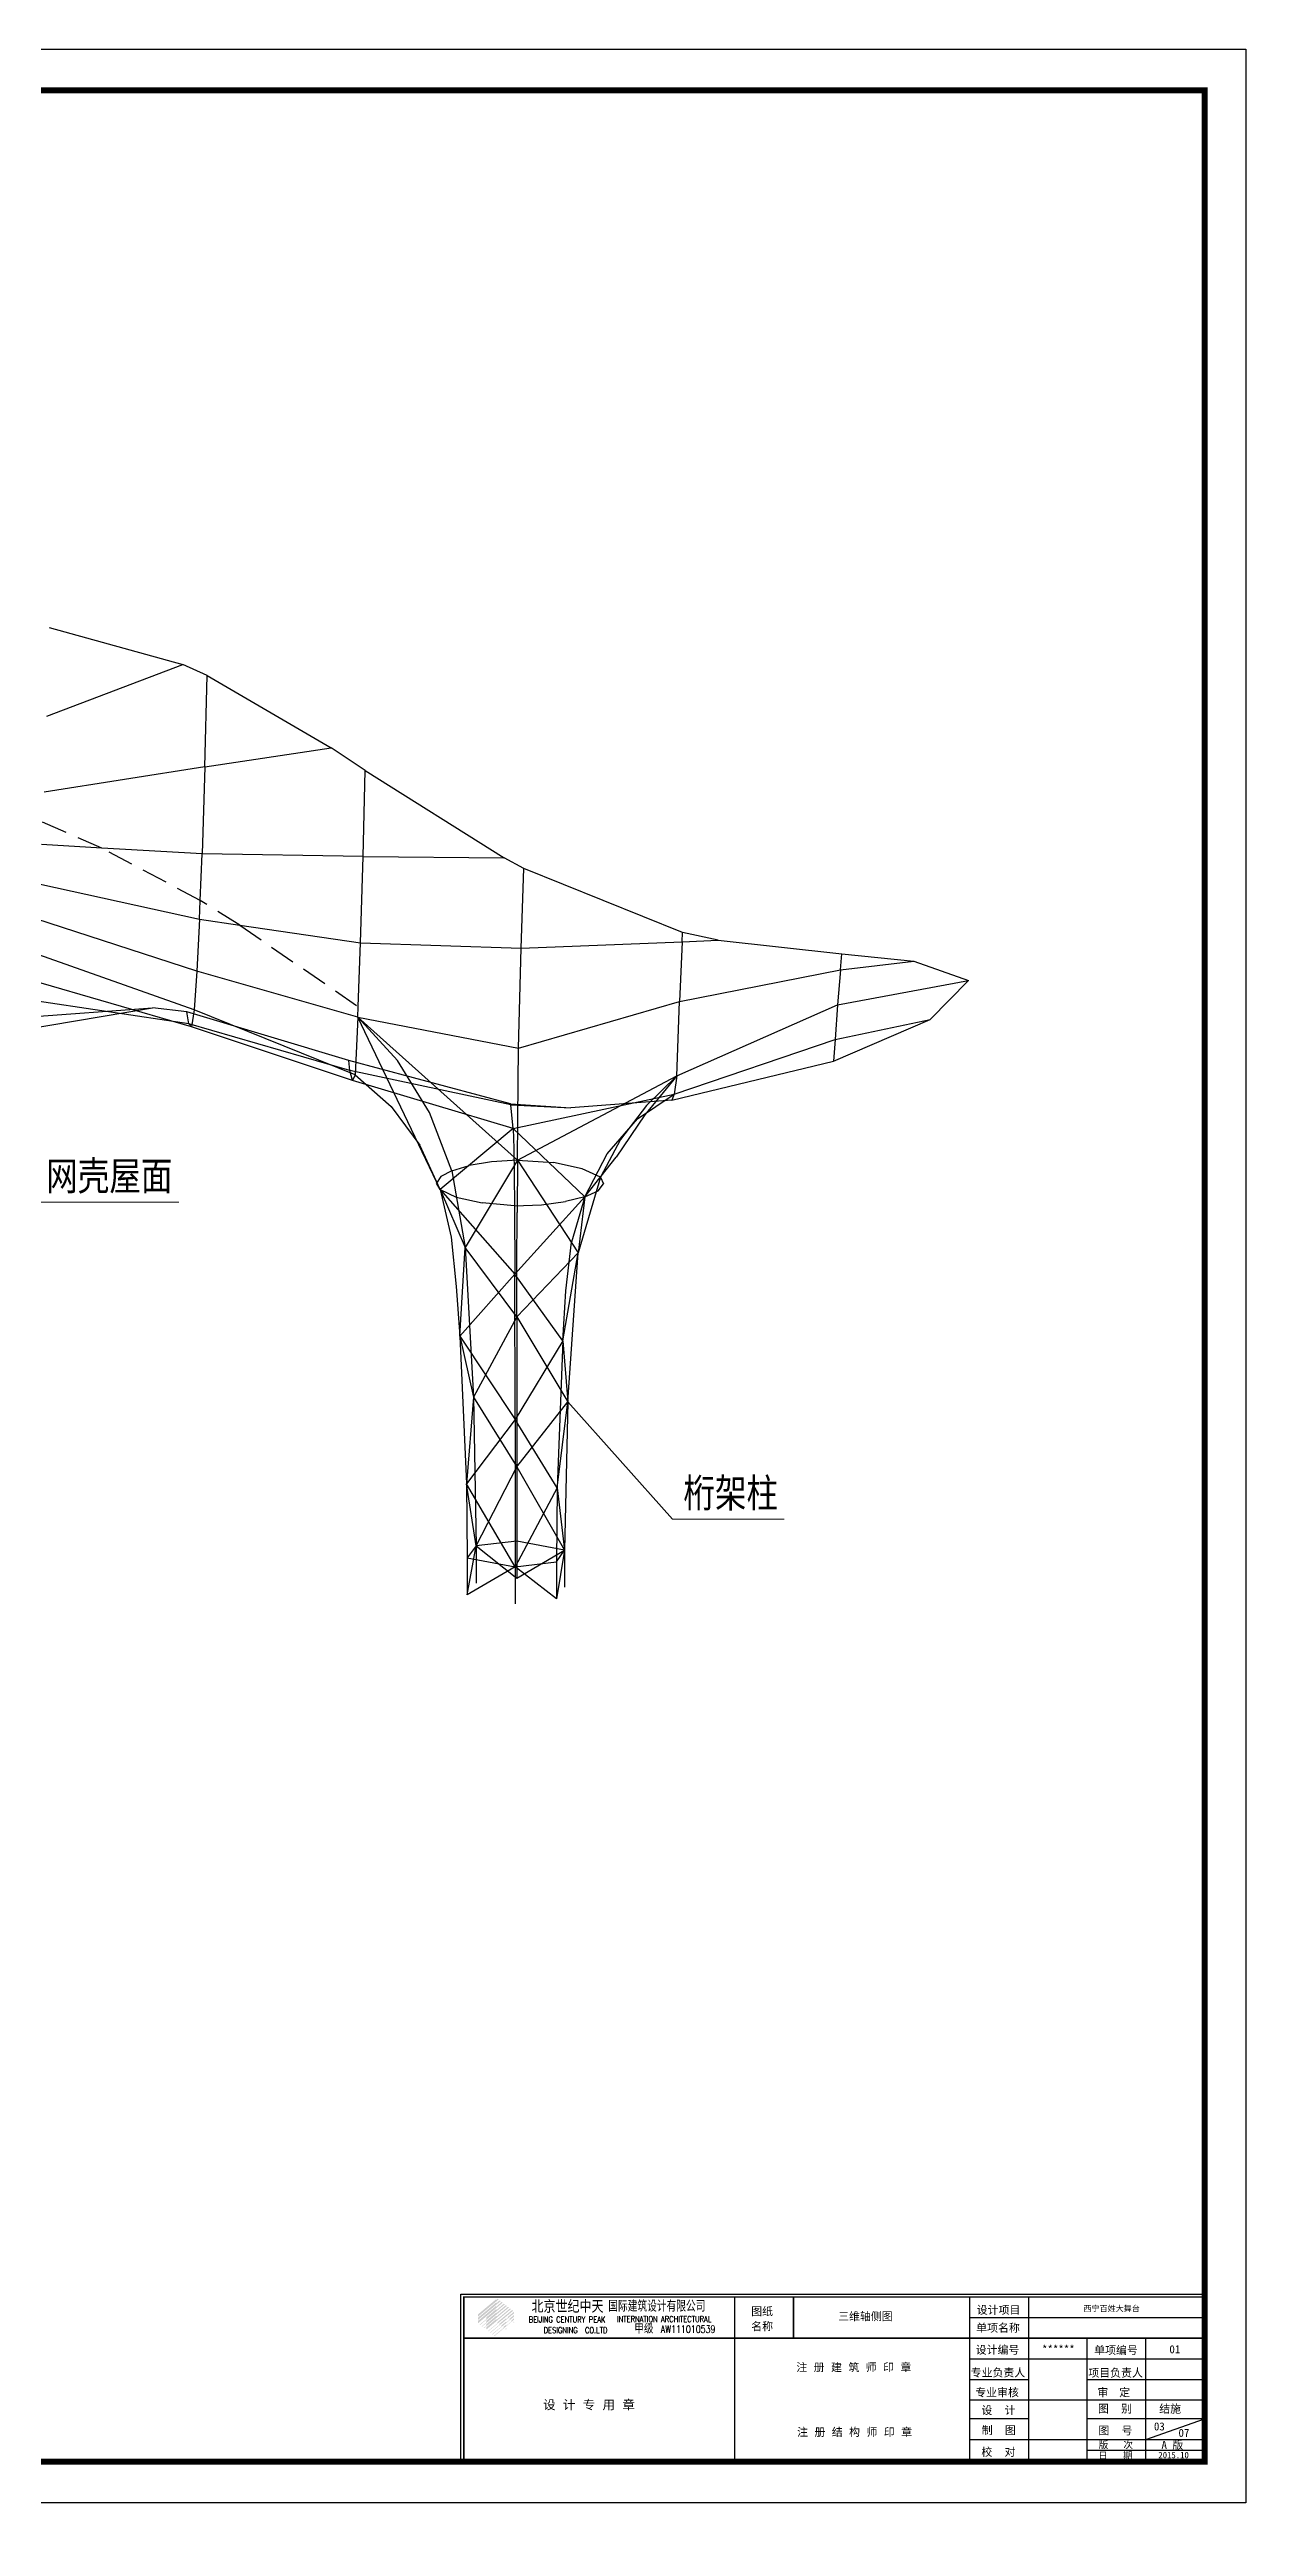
# Model space of a CAD drawing. Header units: millimetres. Extents: x -5285 to 713586, y 0 to 59400.
# Drawn here: x 323542 to 352526, y 0 to 59400 of the extents above; entities that cross this region are included whole.
import ezdxf
from ezdxf.enums import TextEntityAlignment as Align

# ---------------------------------------------------------------- set-up
doc = ezdxf.new("R2010")
doc.units = ezdxf.units.MM
doc.header["$LTSCALE"] = 1000
doc.linetypes.add('HIDDEN', pattern=[0.375, 0.25, -0.125])
doc.layers.get('0').update_dxf_attribs({"lineweight": 15})
for name, color, linetype in [('A_FG', 130, 'Continuous'), ('PUB_TITLE', 4, 'Continuous'), ('PUB_WALL', 255, 'Continuous')]:
    doc.layers.add(name, color=color, linetype=linetype)
for name, color, linetype, lineweight in [('BBEAM', 4, 'Continuous', 30), ('BEAM', 161, 'Continuous', 30), ('BL2', 60, 'Continuous', 30), ('TD-DIM', 7, 'Continuous', 15), ('TD-TEXT', 2, 'Continuous', 15)]:
    doc.layers.add(name, color=color, linetype=linetype, lineweight=lineweight)
doc.styles.add('-黑体', font='simhei.ttf', dxfattribs={"width": 0.8})
doc.styles.add('CC', font='simplex', dxfattribs={"bigfont": 'hztxt'})
doc.styles.add('S1', font='simplex', dxfattribs={"width": 0.8, "height": 800})
doc.styles.add('TITLE', font='simhei.ttf', dxfattribs={"width": 0.8})
doc.styles.add('TK', font='complex.shx', dxfattribs={"width": 0.75, "bigfont": 'hztxt.shx'})
doc.styles.add('图框', font='simhei.ttf')

# ---------------------------------------------------------------- blocks, each defined once
blk = doc.blocks.new('A$C6C48201D')
at = {"layer": 'A_FG'}
h = blk.add_hatch(color=256, dxfattribs=at)
h.paths.add_polyline_path([(98259, -82250), (98259, -82331), (99002, -81715), (98963, -81685), (98913, -81731), (98913, -81707)])
h.paths.add_polyline_path([(99077, -81773), (99042, -81746), (98918, -81853), (98916, -81826), (98260, -82369), (98260, -82450)])
h.paths.add_polyline_path([(98260, -82487), (98261, -82572), (99151, -81830), (99116, -81803), (98915, -81978), (98913, -81947)])
h.paths.add_polyline_path([(99229, -81890), (99194, -81863), (98920, -82104), (98918, -82062), (98552, -82368), (98552, -82430), (98316, -82626), (98331, -82639)])
h.paths.add_polyline_path([(99304, -81948), (99268, -81920), (98922, -82209), (98919, -82187), (98552, -82490), (98552, -82552), (98391, -82684), (98406, -82696)])
h.paths.add_polyline_path([(98552, -82616), (98552, -82676), (98465, -82741), (98481, -82753), (99377, -82005), (99344, -81979), (98920, -82333), (98918, -82308)])
h.paths.add_polyline_path([(99452, -82063), (99419, -82037), (98920, -82458), (98916, -82427), (98552, -82729), (98552, -82809)])
h.paths.add_polyline_path([(98952, -82546), (98970, -82568), (98617, -82858), (98630, -82868), (99531, -82123), (99494, -82095)])
h.paths.add_polyline_path([(99567, -82214), (99567, -82156), (99324, -82359), (99340, -82380), (99289, -82423), (99284, -82389), (99027, -82601), (99044, -82625), (98690, -82914), (98704, -82925)])
h.paths.add_polyline_path([(99566, -82332), (99566, -82275), (99395, -82418), (99412, -82441), (99286, -82544), (99284, -82512), (99100, -82659), (99121, -82684), (98767, -82973), (98781, -82984)])
h.paths.add_polyline_path([(99171, -82718), (99196, -82736), (98840, -83029), (98856, -83042), (99566, -82446), (99566, -82395), (99469, -82474), (99488, -82495), (99287, -82663), (99286, -82627)])
h.paths.add_polyline_path([(99270, -82760), (99256, -82761), (99253, -82791), (99280, -82793), (99286, -82792), (99288, -82751), (99271, -82750)], flags=17)
h.paths.add_polyline_path([(99568, -82519), (99558, -82513), (99541, -82534), (99558, -82557), (99570, -82537)])
at = {"layer": 'PUB_TITLE'}
for p, q in [((109714, -81626), (109714, -83119)), ((118249, -81626), (118249, -87600)), ((116115, -82372), (124650, -82372)), ((116115, -83119), (124650, -83119)), ((120383, -87600), (120383, -83119)), ((122517, -87600), (122517, -83119)), ((116115, -83866), (124650, -83866)), ((116115, -84613), (118249, -84613)), ((120383, -84613), (124650, -84613)), ((116115, -87600), (116115, -85360)), ((116115, -85360), (124650, -85360)), ((118249, -86047), (116115, -86047)), ((124650, -86047), (120383, -86047)), ((116115, -86794), (124650, -86794)), ((124650, -87197), (120383, -87197))]:
    blk.add_line(p, q, dxfattribs=at)
blk.add_lwpolyline([(0, -89100), (0, 0), (126150, 0), (126150, -89100)], close=True, dxfattribs=at)
at = {"layer": 'PUB_TITLE', "const_width": 210}
blk.add_lwpolyline([(3750, -87600), (124650, -87600), (124650, -1500), (3750, -1500)], close=True, dxfattribs=at)
at = {"layer": 'PUB_TITLE'}
blk.add_lwpolyline([(97632, -87600), (97632, -81519), (124650, -81519)], dxfattribs=at)
at = {"layer": 'PUB_TITLE', "const_width": 53.3}
for points in [[(97739, -87600), (97739, -81626), (124650, -81626)], [(107581, -87600), (107581, -81626)], [(109714, -83119), (109714, -81626)], [(116115, -87600), (116115, -81626)], [(97739, -83119), (116115, -83119)], [(116115, -83119), (124650, -83119)]]:
    blk.add_lwpolyline(points, dxfattribs=at)
at = {"layer": 'PUB_WALL'}
blk.add_line((122517, -86794), (124650, -86047), dxfattribs=at)
for s, height, style, width, p in [('北京世纪中天', 400.1, '-黑体', 0.8, (100197, -82154)), ('国际建筑设计有限公司', 360.1, '-黑体', 0.7, (102987, -82118)), ('BEIJING CENTURY PEAK', 213.37, 'TK', 0.75, (100099, -82547)), (' DESIGNING ', 213.37, 'TK', 0.75, (100519, -82936)), ('CO.LTD', 213.4, 'TK', 0.75, (102143, -82933)), ('INTERNATION ARCHITECTURAL', 213.37, 'TK', 0.75, (103304, -82531)), ('AW111010539', 260.86, 'S1', 0.8, (104894, -82921))]:
    blk.add_text(s, height=height, dxfattribs=dict(style=style, width=width)).set_placement(p)
at = {"color": 1, "style": '图框'}
for s, height, p in [('图纸', 290.5, (108180, -82287)), ('设计项目', 290.5, (116371, -82238)), ('名称', 290.5, (108180, -82832)), ('单项名称', 290.5, (116351, -82889)), ('设计编号', 290.5, (116335, -83687)), ('单项编号', 290.5, (120637, -83701)), ('专业负责人', 290.5, (116152, -84513)), ('项目负责人', 290.5, (120426, -84522)), ('专业审核', 290.5, (116317, -85232)), ('审  定', 290.5, (120756, -85231)), ('图', 290, (120774, -85824)), ('别', 290, (121614, -85824)), ('设', 290, (116544, -85880)), ('制', 290, (116554, -86606)), ('计', 290, (117384, -85880)), ('图', 290, (117394, -86606)), ('图', 290, (120792, -86616)), ('号', 290, (121632, -86616)), ('校', 290, (116540, -87397)), ('对', 290, (117380, -87397)), ('版', 249, (120799, -87116)), ('日', 249, (120782, -87504)), ('期', 249, (121683, -87504)), ('次', 249, (121699, -87116))]:
    blk.add_text(s, height=height, dxfattribs=at).set_placement(p)
for s, height, style, p in [('西宁百姓大舞台', 209.1, '图框', (120247, -82145)), ('甲级', 304.3, 'CC', (103931, -82944)), ('******', 290.5, '图框', (118744, -83666)), ('01', 290.5, '图框', (123369, -83666)), ('结施', 290.5, '图框', (123002, -85827)), ('07', 290.5, '图框', (123700, -86702)), ('2015.10', 232.4, '图框', (122969, -87479)), ('A 版', 290.5, '图框', (123082, -87137))]:
    blk.add_text(s, height=height, dxfattribs=dict(style=style)).set_placement(p)
at = {"color": 6, "style": '图框'}
for s, height, p in [('注', 290, (109819, -84320)), ('册', 290, (110449, -84320)), ('建', 290, (111079, -84320)), ('筑', 290, (111709, -84320)), ('师', 290, (112339, -84320)), ('印', 290, (112970, -84320)), ('章', 290, (113600, -84320)), ('设', 332, (100620, -85700)), ('计', 332, (101340, -85700)), ('专', 332, (102060, -85700)), ('用', 332, (102781, -85700)), ('章', 332, (103501, -85700)), ('注', 290, (109845, -86672)), ('册', 290, (110476, -86672)), ('结', 290, (111106, -86672)), ('构', 290, (111736, -86672)), ('师', 290, (112366, -86672)), ('印', 290, (112996, -86672)), ('章', 290, (113627, -86672))]:
    blk.add_text(s, height=height, dxfattribs=at).set_placement(p)

msp = doc.modelspace()

# ---------------------------------------------------------------- linework, layer by layer
at = {"layer": 'BBEAM', "extrusion": (-2.68557e-17, 0.967579, 0.252567)}
for p, q in [((323541.5, 45395.8, -35636.4), (326780.9, 44500.1, -32522.4)), ((323486.2, 43249, -31806.5), (326780.9, 44500.1, -32522.4)), ((327370.7, 44235.6, -32024.3), (326780.9, 44500.1, -32522.4)), ((327316.7, 42028, -28964.4), (327370.7, 44235.6, -32024.3)), ((327370.7, 44235.6, -32024.3), (330376.3, 42482.3, -29813.9)), ((327316.7, 42028, -28964.4), (330376.3, 42482.3, -29813.9)), ((331198.7, 41939.7, -29296.4), (330376.3, 42482.3, -29813.9)), ((327316.7, 42028, -28964.4), (323420.9, 41414.6, -27891.8)), ((327316.7, 42028, -28964.4), (327251.4, 39919.3, -25121.3)), ((331147.2, 39852.6, -26371.4), (331198.7, 41939.7, -29296.4)), ((331198.7, 41939.7, -29296.4), (334564.1, 39825.8, -27459.6)), ((324816.6, 40059.2, -24314.3), (323355.6, 40143.2, -23830.1)), ((327251.4, 39919.3, -25121.3), (324816.6, 40059.2, -24314.3)), ((327204.8, 38790.8, -22277.6), (327251.4, 39919.3, -25121.3)), ((331147.2, 39852.6, -26371.4), (327251.4, 39919.3, -25121.3)), ((331081.9, 37764.6, -22522.9), (331147.2, 39852.6, -26371.4)), ((331147.2, 39852.6, -26371.4), (334564.1, 39825.8, -27459.6)), ((335036.4, 39566.2, -27232.1), (334564.1, 39825.8, -27459.6)), ((334977.7, 37633.2, -23790), (335036.4, 39566.2, -27232.1)), ((338883.3, 38017, -25577.7), (335036.4, 39566.2, -27232.1)), ((323290.4, 39195.2, -19684), (327186.2, 38339.4, -21140.2)), ((327186.2, 38339.4, -21140.2), (327204.8, 38790.8, -22277.6)), ((327120.9, 37080.5, -17075.3), (323225.1, 38345.1, -15512.4)), ((327186.2, 38339.4, -21140.2), (327120.9, 37080.5, -17075.3)), ((327186.2, 38339.4, -21140.2), (328160.1, 38195.7, -21485.9)), ((328160.1, 38195.7, -21485.9), (331081.9, 37764.6, -22522.9)), ((338873.5, 37787.6, -24982.4), (338883.3, 38017, -25577.7)), ((339745, 37830.7, -25246.9), (338883.3, 38017, -25577.7)), ((327055.6, 36146.3, -12925.6), (323159.8, 37520.9, -11334.1)), ((331026, 36220.5, -19160.1), (331081.9, 37764.6, -22522.9)), ((331081.9, 37764.6, -22522.9), (334977.7, 37633.2, -23790)), ((334912.5, 35211.2, -20028.6), (334977.7, 37633.2, -23790)), ((334977.7, 37633.2, -23790), (338873.5, 37787.6, -24982.4)), ((338873.5, 37787.6, -24982.4), (338808.3, 36340.8, -20966.5)), ((338873.5, 37787.6, -24982.4), (339745, 37830.7, -25246.9)), ((339745, 37830.7, -25246.9), (342736.1, 37499.6, -24057.8)), ((342704, 37113.1, -21997.7), (342736.1, 37499.6, -24057.8)), ((342736.1, 37499.6, -24057.8), (344481.9, 37323.1, -22505.4)), ((326993, 35730.8, -8816.3), (323097.2, 36859.9, -7288.8)), ((327120.9, 37080.5, -17075.3), (327055.6, 36146.3, -12925.6)), ((331016.7, 35963.1, -18599.7), (327120.9, 37080.5, -17075.3)), ((338808.3, 36340.8, -20966.5), (342704, 37113.1, -21997.7)), ((342704, 37113.1, -21997.7), (342638.8, 36261.9, -17826.3)), ((342638.8, 36261.9, -17826.3), (345807.6, 36850, -18675.5)), ((342704, 37113.1, -21997.7), (344481.9, 37323.1, -22505.4)), ((344481.9, 37323.1, -22505.4), (345807.6, 36850, -18675.5)), ((344881.8, 35907.5, -14430.6), (345807.6, 36850, -18675.5)), ((326930.3, 35801.2, -4580.1), (323034.5, 36383.3, -3195.4)), ((334912.5, 35211.2, -20028.6), (338808.3, 36340.8, -20966.5)), ((338743, 34549, -17040.7), (338808.3, 36340.8, -20966.5)), ((338743, 34549, -17040.7), (342638.8, 36261.9, -17826.3)), ((342638.8, 36261.9, -17826.3), (342576.1, 35424.8, -13827.1)), ((322938.4, 35664.2, 3086.8), (326044.5, 36191.4)), ((322971.9, 35968.2, 914), (326044.5, 36191.4)), ((326875.2, 36092.5, -794.3), (326044.5, 36191.4)), ((326930.3, 35801.2, -4580.1), (326875.2, 36092.5, -794.3)), ((330800, 34913.9, -4287.3), (326875.2, 36092.5, -794.3)), ((326993, 35730.8, -8816.3), (326930.3, 35801.2, -4580.1)), ((330826.1, 34671.5, -6107.7), (326930.3, 35801.2, -4580.1)), ((327055.6, 36146.3, -12925.6), (326993, 35730.8, -8816.3)), ((330888.8, 34436.2, -10386.9), (326993, 35730.8, -8816.3)), ((330951.4, 34572.3, -14569.2), (327055.6, 36146.3, -12925.6)), ((331016.7, 35963.1, -18599.7), (330951.4, 34572.3, -14569.2)), ((331016.7, 35963.1, -18599.7), (331026, 36220.5, -19160.1)), ((331016.7, 35963.1, -18599.7), (334912.5, 35211.2, -20028.6)), ((342538.1, 34898.1, -11407.3), (344881.8, 35907.5, -14430.6)), ((342576.1, 35424.8, -13827.1), (344881.8, 35907.5, -14430.6)), ((338680.3, 34105.3, -12938.7), (342576.1, 35424.8, -13827.1)), ((342576.1, 35424.8, -13827.1), (342538.1, 34898.1, -11407.3)), ((330826.1, 34671.5, -6107.7), (330800, 34913.9, -4287.3)), ((334715.9, 33870.9, -7146.5), (330800, 34913.9, -4287.3)), ((330888.8, 34436.2, -10386.9), (330826.1, 34671.5, -6107.7)), ((334721.9, 33843.3, -7556.6), (330826.1, 34671.5, -6107.7)), ((330951.4, 34572.3, -14569.2), (330888.8, 34436.2, -10386.9)), ((338625.5, 33956.9, -9288.7), (342538.1, 34898.1, -11407.3)), ((338743, 34549, -17040.7), (338680.3, 34105.3, -12938.7)), ((334784.5, 33269, -11924.3), (330888.8, 34436.2, -10386.9)), ((334721.9, 33843.3, -7556.6), (334715.9, 33870.9, -7146.5)), ((334715.9, 33870.9, -7146.5), (336180.4, 33767.8, -8037.8)), ((334784.5, 33269, -11924.3), (338680.3, 34105.3, -12938.7)), ((338625.5, 33956.9, -9288.7), (336180.4, 33767.8, -8037.8)), ((338680.3, 34105.3, -12938.7), (338625.5, 33956.9, -9288.7)), ((334784.5, 33269, -11924.3), (334721.9, 33843.3, -7556.6)), ((334721.9, 33843.3, -7556.6), (336180.4, 33767.8, -8037.8))]:
    msp.add_line(p, q, dxfattribs=at)
at = {"layer": 'BBEAM', "linetype": 'HIDDEN', "ltscale": 2.5, "extrusion": (-2.68557e-17, 0.967579, 0.252567)}
for p, q in [((324816.6, 40059.2, -24314.3), (323383.6, 40688.1, -25570.8)), ((327204.8, 38790.8, -22277.6), (324816.6, 40059.2, -24314.3)), ((328160.1, 38195.7, -21485.9), (327204.8, 38790.8, -22277.6)), ((328160.1, 38195.7, -21485.9), (331026, 36220.5, -19160.1))]:
    msp.add_line(p, q, dxfattribs=at)
at = {"layer": 'BEAM', "extrusion": (-2.68557e-17, 0.967579, 0.252567)}
for p, q in [((331016.7, 35963.1, -18599.7), (331977.8, 34918.2, -18079.3)), ((334900.4, 34385.2, -19431), (334912.5, 35211.2, -20028.6)), ((330951.4, 34572.3, -14569.2), (331822.7, 33802.6, -15045.8)), ((332752.1, 33656.9, -17769.7), (331977.8, 34918.2, -18079.3)), ((338743, 34549, -17040.7), (338005.7, 33825.7, -16996.2)), ((334890, 33474.9, -18971.7), (334900.4, 34385.2, -19431)), ((337793.7, 33501.6, -13786.8), (338680.3, 34105.3, -12938.7)), ((331822.7, 33802.6, -15045.8), (332517.9, 32864.9, -15510.6)), ((333297.2, 32248.9, -17687.4), (332752.1, 33656.9, -17769.7)), ((334784.5, 33269, -11924.3), (334796.6, 32786.6, -12861.5)), ((334881.7, 32503.4, -18662.2), (334890, 33474.9, -18971.7)), ((337060.6, 32660.4, -14577.3), (337793.7, 33501.6, -13786.8)), ((338005.7, 33825.7, -16996.2), (337383.3, 33000.4, -17014.7)), ((333011, 31794.4, -15946), (332517.9, 32864.9, -15510.6)), ((334796.6, 32786.6, -12861.5), (334806.7, 32158.6, -13708)), ((337383.3, 33000.4, -17014.7), (336891.7, 32094.5, -17095.6)), ((333297.2, 32248.9, -17687.4), (333620.4, 30390.5, -17905.8)), ((334806.7, 32158.6, -13708), (334814.7, 31401.7, -14441.5)), ((334881.7, 32503.4, -18662.2), (334874.3, 31239, -18495.5)), ((336891.7, 32094.5, -17095.6), (336358.6, 30260, -17405.8)), ((336513.8, 31619.2, -15274.9), (337060.6, 32660.4, -14577.3)), ((333011, 31794.4, -15946), (333283.3, 30639.4, -16333.7)), ((336513.8, 31619.2, -15274.9), (336195.4, 30521.9, -15809.2)), ((334814.7, 31401.7, -14441.5), (334823, 29745, -15432.9)), ((334870.5, 29966, -18574.4), (334874.3, 31239, -18495.5)), ((333283.3, 30639.4, -16333.7), (333397.3, 29444.1, -16681.7)), ((333620.4, 30390.5, -17905.8), (333818, 26764.3, -18689.3)), ((336059.1, 29338.1, -16224.4), (336195.4, 30521.9, -15809.2)), ((334827, 26224.1, -16620), (334823, 29745, -15432.9)), ((334869, 28708.9, -18801.4), (334870.5, 29966, -18574.4)), ((336106.5, 26654.1, -18267.3), (336358.6, 30260, -17405.8)), ((333397.3, 29444.1, -16681.7), (333488, 28244.8, -17023.5)), ((335982.5, 28133.9, -16598.4), (336059.1, 29338.1, -16224.4)), ((334869, 28708.9, -18801.4), (334866.5, 25080.4, -19576.4)), ((333488, 28244.8, -17023.5), (333647.3, 24670.7, -18006.8)), ((335982.5, 28133.9, -16598.4), (335849.4, 24572.8, -17631.6)), ((333818, 26764.3, -18689.3), (333882.6, 23164.8, -19575.5)), ((334827, 26224.1, -16620), (334828.3, 22658.6, -17636.2)), ((336106.5, 26654.1, -18267.3), (336027.4, 23061.6, -19180)), ((334866.5, 25080.4, -19576.4), (334866.2, 23282, -20024.5)), ((333647.3, 24670.7, -18006.8), (333667, 22879.1, -18480.7)), ((335849.4, 24572.8, -17631.6), (335833, 22782.7, -18111.7)), ((334866.2, 23282, -20024.5), (334866.2, 22385.4, -20258.5)), ((333667, 22879.1, -18480.7), (333667, 21982.5, -18714.8)), ((333882.6, 23164.8, -19575.5), (333882.6, 22268.2, -19809.6)), ((334828.3, 22658.6, -17636.2), (334828.3, 21762, -17870.3)), ((335833, 22782.7, -18111.7), (335833, 21886.1, -18345.7)), ((336027.4, 23061.6, -19180), (336027.4, 22165, -19414))]:
    msp.add_line(p, q, dxfattribs=at)
at = {"layer": 'BL2', "extrusion": (-2.68557e-17, 0.967579, 0.252567)}
for p, q in [((334881.7, 32503.4, -18662.2), (331016.7, 35963.1, -18599.7)), ((333011, 31794.4, -15946), (331016.7, 35963.1, -18599.7)), ((334881.7, 32503.4, -18662.2), (338743, 34549, -17040.7)), ((338743, 34549, -17040.7), (337969.3, 33599.2, -16445.6)), ((334784.5, 33269, -11924.3), (333011, 31794.4, -15946)), ((336513.8, 31619.2, -15274.9), (334784.5, 33269, -11924.3)), ((337969.3, 33599.2, -16445.6), (337277.4, 32580.6, -15861.8)), ((333028.9, 32106.3, -17140.9), (332925.3, 31950.6, -16544.6)), ((333297.2, 32248.9, -17687.4), (333028.9, 32106.3, -17140.9)), ((333297.2, 32248.9, -17687.4), (333717, 32373.6, -18165.1)), ((334881.7, 32503.4, -18662.2), (333620.4, 30390.5, -17905.8)), ((334254.8, 32464.7, -18513.9), (333717, 32373.6, -18165.1)), ((334881.7, 32503.4, -18662.2), (334254.8, 32464.7, -18513.9)), ((334881.7, 32503.4, -18662.2), (335756.9, 32444.2, -18435.6)), ((334881.7, 32503.4, -18662.2), (336358.6, 30260, -17405.8)), ((336455.2, 32296.3, -17868.9), (335756.9, 32444.2, -18435.6)), ((336891.7, 32094.5, -17095.6), (336455.2, 32296.3, -17868.9)), ((336513.8, 31619.2, -15274.9), (337277.4, 32580.6, -15861.8)), ((336891.7, 32094.5, -17095.6), (336970.5, 31928.7, -16460.8)), ((333011, 31794.4, -15946), (332925.3, 31950.6, -16544.6)), ((333011, 31794.4, -15946), (333404, 31608.6, -15234.3)), ((333011, 31794.4, -15946), (334823, 29745, -15432.9)), ((333011, 31794.4, -15946), (333620.4, 30390.5, -17905.8)), ((333404, 31608.6, -15234.3), (334027, 31468.4, -14697.2)), ((336513.8, 31619.2, -15274.9), (334823, 29745, -15432.9)), ((335464.2, 31424.6, -14529.4), (336044.8, 31502.6, -14828.2)), ((336513.8, 31619.2, -15274.9), (336044.8, 31502.6, -14828.2)), ((336513.8, 31619.2, -15274.9), (336358.6, 30260, -17405.8)), ((336513.8, 31619.2, -15274.9), (336835.3, 31765.2, -15834.4)), ((336835.3, 31765.2, -15834.4), (336970.5, 31928.7, -16460.8)), ((334814.7, 31401.7, -14441.5), (334027, 31468.4, -14697.2)), ((334814.7, 31401.7, -14441.5), (335464.2, 31424.6, -14529.4)), ((333488, 28244.8, -17023.5), (333620.4, 30390.5, -17905.8)), ((334869, 28708.9, -18801.4), (333620.4, 30390.5, -17905.8)), ((333488, 28244.8, -17023.5), (334823, 29745, -15432.9)), ((335982.5, 28133.9, -16598.4), (334823, 29745, -15432.9)), ((334869, 28708.9, -18801.4), (336358.6, 30260, -17405.8)), ((335982.5, 28133.9, -16598.4), (336358.6, 30260, -17405.8)), ((334869, 28708.9, -18801.4), (333818, 26764.3, -18689.3)), ((334869, 28708.9, -18801.4), (336106.5, 26654.1, -18267.3)), ((333488, 28244.8, -17023.5), (334827, 26224.1, -16620)), ((333488, 28244.8, -17023.5), (333818, 26764.3, -18689.3)), ((335982.5, 28133.9, -16598.4), (334827, 26224.1, -16620)), ((335982.5, 28133.9, -16598.4), (336106.5, 26654.1, -18267.3)), ((333818, 26764.3, -18689.3), (333647.3, 24670.7, -18006.8)), ((333818, 26764.3, -18689.3), (334866.5, 25080.4, -19576.4)), ((334827, 26224.1, -16620), (333647.3, 24670.7, -18006.8)), ((335849.4, 24572.8, -17631.6), (334827, 26224.1, -16620)), ((334866.5, 25080.4, -19576.4), (336106.5, 26654.1, -18267.3)), ((335849.4, 24572.8, -17631.6), (336106.5, 26654.1, -18267.3)), ((333882.6, 23164.8, -19575.5), (334866.5, 25080.4, -19576.4)), ((334866.5, 25080.4, -19576.4), (336027.4, 23061.6, -19180)), ((333882.6, 23164.8, -19575.5), (333647.3, 24670.7, -18006.8)), ((334828.3, 22658.6, -17636.2), (333647.3, 24670.7, -18006.8)), ((335849.4, 24572.8, -17631.6), (334828.3, 22658.6, -17636.2)), ((335849.4, 24572.8, -17631.6), (336027.4, 23061.6, -19180)), ((334866.2, 23282, -20024.5), (333882.6, 23164.8, -19575.5)), ((336027.4, 23061.6, -19180), (334866.2, 23282, -20024.5)), ((333882.6, 23164.8, -19575.5), (333667, 22879.1, -18480.7)), ((333667, 22879.1, -18480.7), (334828.3, 22658.6, -17636.2)), ((334828.3, 22658.6, -17636.2), (335833, 22782.7, -18111.7)), ((335833, 22782.7, -18111.7), (336027.4, 23061.6, -19180))]:
    msp.add_line(p, q, dxfattribs=at)
at = {"layer": 'BL2', "ltscale": 0.5}
for p, q in [((333667, 21982.5, -18714.8), (333882.6, 23164.8, -19575.5)), ((334828.3, 22658.6, -17636.2), (333667, 21982.5, -18714.8)), ((333882.6, 23164.8, -19575.5), (334866.2, 22385.4, -20258.5)), ((335833, 21886.1, -18345.7), (334828.3, 22658.6, -17636.2)), ((334866.2, 22385.4, -20258.5), (336027.4, 23061.6, -19180)), ((336027.4, 23061.6, -19180), (335833, 21886.1, -18345.7))]:
    msp.add_line(p, q, dxfattribs=at)
at = {"layer": 'TD-TEXT', "ltscale": 0.5}
for points, elevation in [([(320834.8, 34394.7), (323297.9, 31483.6), (326681.5, 31483.6)], -3824.5), ([(336106.5, 26654.1), (338636.4, 23809.9), (341345.4, 23809.9)], -18267.3)]:
    msp.add_lwpolyline(points, dxfattribs=dict(at, elevation=elevation))

# ---------------------------------------------------------------- block references
at = {"layer": 'TD-DIM', "ltscale": 0.5, "xscale": 0.6666666666666666, "yscale": 0.6666666666666666, "zscale": 0.6666666666666666}
msp.add_blockref('A$C6C48201D', (268425.7, 59400), dxfattribs=at)

# ---------------------------------------------------------------- texts
at = {"style": '图框'}
for s, p in [('三维轴侧图', (342650.9, 4421.3)), ('03', (350297.5, 1755.1))]:
    msp.add_text(s, height=193.66, dxfattribs=at).set_placement(p)
at = {"layer": 'TD-TEXT', "style": 'TITLE', "width": 0.8}
for s, p in [('网壳屋面', (326530.5, 31774.3, -3824.5)), ('桁架柱', (341194.4, 24100.5, -18267.3))]:
    msp.add_text(s, height=700, dxfattribs=at).set_placement(p, align=Align.RIGHT)

doc.saveas('drawing.dxf')
